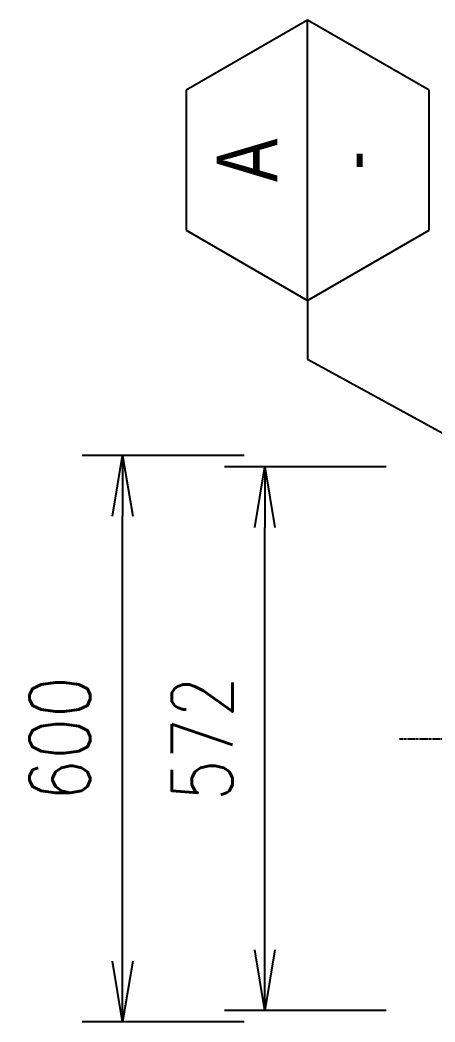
# Model space of a CAD drawing. Header units: millimetres. Extents: x -73021 to 3450336, y 75330 to 1037285.
# Drawn here: x -31098 to -30586, y 119078 to 120315 of the extents above; entities that cross this region are included whole.
import ezdxf
from ezdxf.enums import TextEntityAlignment as Align

# ---------------------------------------------------------------- set-up
doc = ezdxf.new("R2010")
doc.units = ezdxf.units.MM
doc.linetypes.add('CENTER', pattern=[50.8, 31.75, -6.35, 6.35, -6.35])
for name, color, linetype in [('03_Dimension line', 4, 'Continuous'), ('Big_Text_Note', 3, 'Continuous'), ('DIM', 4, 'Continuous'), ('Truc', 1, 'CENTER')]:
    doc.layers.add(name, color=color, linetype=linetype)
doc.styles.add('dim', font='romans.shx', dxfattribs={"width": 0.8})
doc.styles.add('TXT3', font='vn_vni.shx', dxfattribs={"width": 0.8})
doc.styles.add('TXT5', font='vn_vni.shx', dxfattribs={"width": 0.8})
doc.dimstyles.new('50', dxfattribs={"dimscale": 50, "dimtxt": 1.5, "dimasz": 1.5, "dimexe": 1, "dimexo": 1, "dimgap": 0.8, "dimtad": 1, "dimdec": 0, "dimzin": 0, "dimdsep": 46, "dimtxsty": 'dim', "dimblk": 'OPEN', "dimcen": 0.09, "dimdle": 0.15, "dimclrd": 256, "dimclre": 256, "dimclrt": 4, "dimadec": 0, "dimazin": 0, "dimtfac": 1, "dimtdec": 0, "dimtix": 1, "dimtmove": 1, "dimatfit": 3, "dimldrblk": 'OPEN', "dimfxl": 3, "dimfxlon": 1, "dimtolj": 1, "dimtzin": 0, "dimarcsym": 0})

# ---------------------------------------------------------------- blocks, each defined once
blk = doc.blocks.new('_OPEN')
at = {"color": 0, "linetype": 'ByBlock'}
for p, q in [((-1, 0.167), (0, 0)), ((0, 0), (-1, -0.167)), ((0, 0), (-1, 0))]:
    blk.add_line(p, q, dxfattribs=at)
blk = doc.blocks.new('*D85')
at = {"layer": '03_Dimension line', "lineweight": -2, "ltscale": 5}
for p, q in [((-30646, 119763.6), (-30846, 119763.6)), ((-30796, 119166.6), (-30796, 119688.6)), ((-30646, 119091.6), (-30846, 119091.6))]:
    blk.add_line(p, q, dxfattribs=at)
at = {"layer": 'Defpoints', "color": 0, "ltscale": 5}
for p in [(-30796, 119763.6), (-30438.2, 119763.6), (-30438.2, 119091.6)]:
    blk.add_point(p, dxfattribs=at)
at = {"layer": '03_Dimension line', "lineweight": -2, "ltscale": 5, "xscale": 75, "yscale": 75, "zscale": 75}
for p, rotation in [((-30796, 119763.6), 90), ((-30796, 119091.6), 270)]:
    blk.add_blockref('_OPEN', p, dxfattribs=dict(at, rotation=rotation))
at = {"layer": '03_Dimension line', "color": 4, "ltscale": 5, "insert": (-30873.5, 119427.6), "char_height": 75, "attachment_point": 5, "rotation": 90, "style": 'dim'}
blk.add_mtext('\\A1;572', dxfattribs=at)
blk = doc.blocks.new('*D86')
at = {"layer": '03_Dimension line', "lineweight": -2, "ltscale": 5}
for p, q in [((-30821.7, 119777.6), (-31021.7, 119777.6)), ((-30971.7, 119152.6), (-30971.7, 119702.6)), ((-30821.7, 119077.6), (-31021.7, 119077.6))]:
    blk.add_line(p, q, dxfattribs=at)
at = {"layer": 'Defpoints', "color": 0, "ltscale": 5}
for p in [(-30971.7, 119777.6), (-30438.2, 119777.6), (-30438.2, 119077.6)]:
    blk.add_point(p, dxfattribs=at)
at = {"layer": '03_Dimension line', "lineweight": -2, "ltscale": 5, "xscale": 75, "yscale": 75, "zscale": 75}
for p, rotation in [((-30971.7, 119777.6), 90), ((-30971.7, 119077.6), 270)]:
    blk.add_blockref('_OPEN', p, dxfattribs=dict(at, rotation=rotation))
at = {"layer": '03_Dimension line', "color": 4, "ltscale": 5, "insert": (-31049.2, 119427.6), "char_height": 75, "attachment_point": 5, "rotation": 90, "style": 'dim'}
blk.add_mtext('\\A1;600', dxfattribs=at)
blk = doc.blocks.new('DETAIL_01')
for p, q in [((-10.392, 6), (-13.856, 0)), ((-3.464, 6), (-10.392, 6)), ((0, 0), (-3.464, 6)), ((-13.856, 0), (0, 0)), ((-13.856, 0), (-10.392, -6)), ((-3.464, -6), (0, 0)), ((-10.392, -6), (-3.464, -6))]:
    blk.add_line(p, q)
at = {"layer": 'Big_Text_Note', "color": 6, "style": 'TXT5', "width": 0.8}
blk.add_attdef('1', text='', height=4, dxfattribs=at).set_placement((-6.928, 3), align=Align.MIDDLE_CENTER)
at = {"layer": 'Big_Text_Note', "color": 3, "style": 'TXT3', "width": 0.8}
blk.add_attdef('-', text='', height=2, dxfattribs=at).set_placement((-6.928, -2.5), align=Align.MIDDLE_CENTER)

msp = doc.modelspace()

# ---------------------------------------------------------------- linework, layer by layer
at = {"layer": 'DIM'}
for p, q in [((-30743.14, 119969.01), (-30743.14, 119896.52)), ((-30743.14, 119896.52), (-30572.55, 119803.07))]:
    msp.add_line(p, q, dxfattribs=at)
at = {"layer": 'Truc', "ltscale": 0.1}
msp.add_line((-30629.5, 119427.59), (-22512.66, 119427.59), dxfattribs=at)

# ---------------------------------------------------------------- block references
ref = msp.add_blockref('DETAIL_01', (-30743.14, 120315.42), dxfattribs=dict(xscale=25, yscale=25, zscale=25, rotation=90))
ref.add_attrib('1', 'A', dxfattribs={"layer": 'Big_Text_Note', "color": 6, "height": 75, "rotation": 90, "style": 'TXT5', "width": 0.8}).set_placement((-30818.14, 120142.21), align=Align.MIDDLE_CENTER)
ref.add_attrib('-', '-', dxfattribs={"layer": 'Big_Text_Note', "color": 3, "height": 62.5, "rotation": 270, "style": 'TXT3', "width": 0.8}).set_placement((-30671.71, 120142.21), align=Align.MIDDLE_CENTER)

# ---------------------------------------------------------------- dimensions: what is measured, and where the dimension line sits
at = {"layer": '03_Dimension line', "ltscale": 5}
dim = msp.add_linear_dim(base=(-30971.73, 119777.59), p1=(-30438.23, 119077.59), p2=(-30438.23, 119777.59), angle=90, text='600', dimstyle='50', dxfattribs=at)
dim.commit()
dim.dimension.update_dxf_attribs({"geometry": '*D86', "text_midpoint": (-31049.23, 119427.59)})
dim = msp.add_aligned_dim(p1=(-30438.23, 119091.59), p2=(-30438.23, 119763.59), distance=357.74, text='572', dimstyle='50', dxfattribs=at)
dim.commit()
dim.dimension.update_dxf_attribs({"geometry": '*D85', "text_midpoint": (-30873.47, 119427.59)})

doc.saveas('drawing.dxf')
